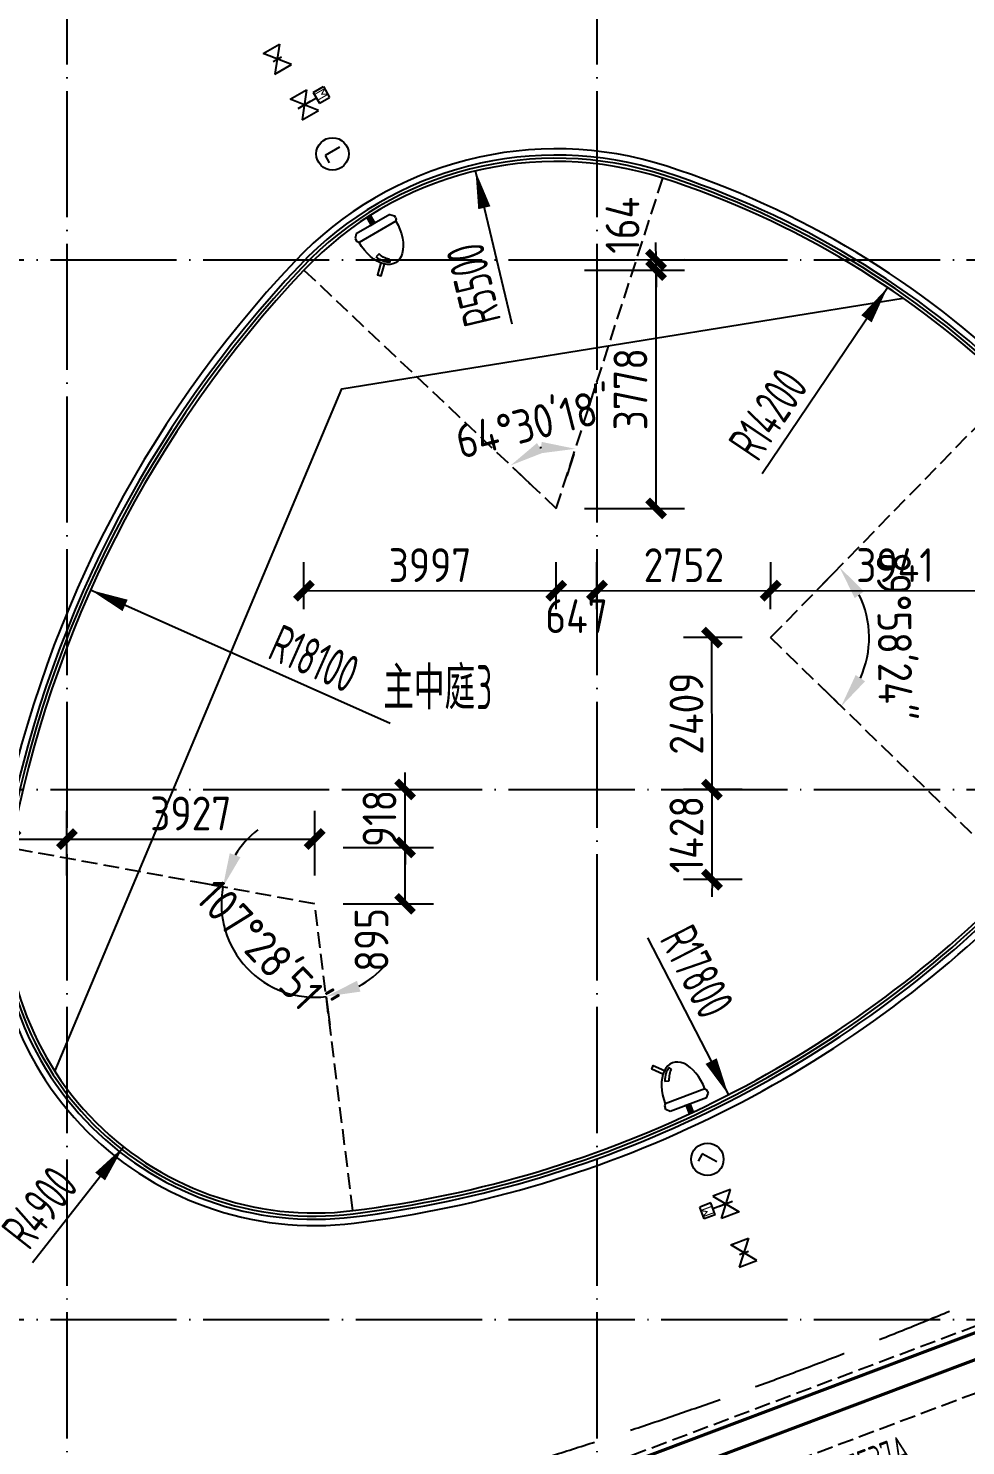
# Model space of a CAD drawing. Header units: inches. Extents: x 0 to 1813292486, y 0 to 3473589894.
# Drawn here: x 600590075 to 600604929, y 3473233817 to 3473256286 of the extents above; entities that cross this region are included whole.
import ezdxf

# ---------------------------------------------------------------- set-up
doc = ezdxf.new("R2010")
doc.units = ezdxf.units.IN
doc.header["$LTSCALE"] = 1000
doc.header["$MEASUREMENT"] = 0
for name, pattern in [('AX-MALL-GIRD-200$0$DOTE', [2.42, 2, -0.2, 0.02, -0.2]), ('AX-MALL-WALL-P02-QT$0$$0$DASH', [0.35, 0.25, -0.1]), ('AX-MALL-WALL-P02-QT$0$Ax-Dxs-Wall-P01-150$0$DASH', [0.35, 0.25, -0.1]), ('AX-MALL-ZTKD-P02$0$DASH', [0.35, 0.25, -0.1])]:
    doc.linetypes.add(name, pattern=pattern)
for name, color, linetype in [('A-Anno-Note', 241, 'Continuous'), ('AX-MALL-DIM-P02$0$A-Detl-Thin', 131, 'Continuous'), ('AX-MALL-GIRD-200$0$A-Grid', 222, 'AX-MALL-GIRD-200$0$DOTE'), ('AX-MALL-P02-200$0$A-Anno-Note', 241, 'Continuous'), ('AX-MALL-WALL-P02$0$A-Anno-Note', 241, 'Continuous'), ('AX-MALL-WALL-P02-QT$0$$0$A-Detl-Thin', 131, 'Continuous'), ('AX-MALL-WALL-P02-QT$0$A-Detl-Fine', 152, 'Continuous'), ('AX-MALL-WALL-P02-QT$0$A-Detl-Thin', 131, 'Continuous'), ('AX-MALL-WALL-P02-QT$0$A-Hdrl', 31, 'Continuous'), ('AX-MALL-WALL-P02-QT$0$A-Wind', 4, 'Continuous'), ('AX-MALL-WORD-P02$0$A-Anno-Note', 241, 'Continuous'), ('AX-MALL-WORD-P02$0$A-Wind-Iden', 11, 'Continuous'), ('AX-MALL-ZTKD-P02$0$A-Anno-Dims', 3, 'Continuous'), ('AX-MALL-ZTKD-P02$0$A-Anno-Note', 241, 'Continuous'), ('AX-MALL-ZTKD-P02$0$A-Detl-Patt', 8, 'Continuous'), ('AX-MALL-ZTKD-P02$0$A-Detl-Thin', 131, 'Continuous'), ('PX-MALL-P02-LG$0$P-Dims', 2, 'Continuous'), ('PX-MALL-P02-LG$0$P-Sprl-Anno', 150, 'Continuous'), ('PX-MALL-P02-LG$0$P-WatS', 3, 'Continuous'), ('PX-MALL-P02-LG$0$PX-42#-XHS-P02$0$AUDIT_I_211020105937-10', 61, 'Continuous'), ('PX-MALL-P02-LG$0$PX-42#-XHS-P02$0$AUDIT_I_211020105937-8', 51, 'Continuous'), ('PX-MALL-P02-LG$0$PX-42#-XHS-P02$0$AUDIT_I_211020105937-9', 61, 'Continuous')]:
    doc.layers.add(name, color=color, linetype=linetype)
doc.styles.add('AX-MALL-WORD-P02$0$_TCH_WINDOW', font='gbenor.shx', dxfattribs={"bigfont": 'gbcbig.shx'})
doc.styles.add('AX-MALL-WORD-P02$0$STANDARD', font='gbenor.shx', dxfattribs={"bigfont": 'gbcbig.shx'})
doc.styles.add('AX-MALL-ZTKD-P02$0$_TCH_DIM', font='gbenor.shx')
doc.styles.add('AX-MALL-ZTKD-P02$0$_TCH_DIM_T3', font='gbenor.shx')
doc.styles.add('PX-MALL-P02-LG$0$PX-42#-XHS-P02$0$STANDARD', font='gbenor.shx', dxfattribs={"bigfont": 'gbcbig.shx'})
doc.dimstyles.new('AX-MALL-ZTKD-P02$0$_TCH_ARCH&&180', dxfattribs={"dimtxt": 535.5, "dimasz": 270, "dimexe": 450, "dimexo": 450, "dimgap": 137.25, "dimtad": 1, "dimdec": 0, "dimzin": 0, "dimdsep": 46, "dimtxsty": 'AX-MALL-ZTKD-P02$0$_TCH_DIM_T3', "dimblk": 'AX-MALL-ZTKD-P02$0$_ArchTick', "dimcen": 0.09, "dimclrt": 7, "dimazin": 2, "dimtfac": 1, "dimtdec": 0, "dimtix": 1, "dimtmove": 2, "dimatfit": 3, "dimfxl": 500, "dimtolj": 1, "dimtzin": 0, "dimarcsym": 0})
doc.dimstyles.new('AX-MALL-ZTKD-P02$0$_TCH_ARROW&&180', dxfattribs={"dimtxt": 535.5, "dimasz": 540, "dimexe": 450, "dimexo": 450, "dimgap": 137.25, "dimtad": 1, "dimdec": 0, "dimzin": 0, "dimdsep": 46, "dimtxsty": 'AX-MALL-ZTKD-P02$0$_TCH_DIM_T3', "dimcen": 0.09, "dimclrt": 7, "dimaunit": 1, "dimadec": 3, "dimazin": 2, "dimtfac": 1, "dimtdec": 0, "dimtix": 1, "dimtmove": 2, "dimatfit": 3, "dimfxl": 500, "dimtolj": 1, "dimtzin": 0, "dimarcsym": 0})

# ---------------------------------------------------------------- blocks, each defined once
blk = doc.blocks.new('AX-MALL-WORD-P02')
at = {"layer": 'AX-MALL-WORD-P02$0$A-Anno-Note', "style": 'AX-MALL-WORD-P02$0$STANDARD'}
blk.add_text('主中庭', height=675.2, rotation=339.5682, dxfattribs=at).set_placement((600409625, 3473097680))
at = {"layer": 'AX-MALL-WORD-P02$0$A-Anno-Note', "style": 'AX-MALL-WORD-P02$0$STANDARD', "width": 0.6}
blk.add_text('3', height=700, rotation=339.5682, dxfattribs=at).set_placement((600411007, 3473097165))
at = {"layer": 'AX-MALL-WORD-P02$0$A-Wind-Iden', "style": 'AX-MALL-WORD-P02$0$_TCH_WINDOW', "width": 0.7}
blk.add_text('FHJM7537A', height=446.2, rotation=0.2076, dxfattribs=at).set_placement((600411493, 3473083580))
blk = doc.blocks.new('AX-MALL-GIRD-200')
at = {"layer": 'AX-MALL-GIRD-200$0$A-Grid'}
for p, q in [((600232554.6, 3473171250), (600590450.6, 3473037923.3)), ((600229622.2, 3473163378.5), (600587518.2, 3473030051.7)), ((600226689.8, 3473155507), (600584585.8, 3473022180.2)), ((600425246.2, 3473153968.8), (600386516.6, 3473050005.1)), ((600433117.7, 3473151036.4), (600394388.2, 3473047072.7))]:
    blk.add_line(p, q, dxfattribs=at)
blk = doc.blocks.new('*U83')
at = {"layer": 'AX-MALL-WALL-P02-QT$0$A-Detl-Fine', "color": 152, "linetype": 'AX-MALL-WALL-P02-QT$0$Ax-Dxs-Wall-P01-150$0$DASH'}
blk.add_lwpolyline([(-1000, 16767), (-1000, 9184), (0, 9184), (0, 16767)], close=True, dxfattribs=at)
at = {"layer": 'AX-MALL-WALL-P02-QT$0$A-Detl-Thin', "linetype": 'AX-MALL-WALL-P02-QT$0$Ax-Dxs-Wall-P01-150$0$DASH', "const_width": 50}
for points in [[(-900, 9184), (-900, 16767)], [(-500, 9184), (-500, 16767)]]:
    blk.add_lwpolyline(points, dxfattribs=at)
blk = doc.blocks.new('AX-MALL-WALL-P02-QT')
at = {"layer": 'AX-MALL-WALL-P02-QT$0$$0$A-Detl-Thin', "linetype": 'AX-MALL-WALL-P02-QT$0$$0$DASH', "ltscale": 6}
blk.add_lwpolyline([(600450668.3, 3473076977.2), (600437296.9, 3473081958.5, 0.0985716), (600414706.7, 3473085606.2, -0.081285), (600390703.1, 3473088629.5, -0.081285)], format="xyb", dxfattribs=at)
at = {"layer": 'AX-MALL-WALL-P02-QT$0$A-Detl-Thin'}
for points in [[(600406352.9, 3473090205.9, 0.1704632), (600418214.7, 3473091449.2, 0.4140767), (600420929.1, 3473099037.5, 0.1155645), (600416840.9, 3473104179.1, 0.2891318), (600410791.4, 3473104822.9, 0.1448905), (600403153.1, 3473097782.7, 0.506676)], [(600406399.2, 3473090400.5, 0.1704632), (600418129.2, 3473091630, 0.4140767), (600420748.3, 3473098952, 0.1155645), (600416716.9, 3473104022.2, 0.2891318), (600410879.7, 3473104643.4, 0.1448905), (600403324.8, 3473097680.1, 0.506676)]]:
    blk.add_lwpolyline(points, format="xyb", close=True, dxfattribs=at)
at = {"layer": 'AX-MALL-WALL-P02-QT$0$A-Hdrl', "ltscale": 10}
for points in [[(600406376, 3473090303.2, 0.1704632), (600418171.9, 3473091539.6, 0.4140767), (600420838.7, 3473098994.8, 0.1155645), (600416778.9, 3473104100.6, 0.2891318), (600410835.6, 3473104733.1, 0.1448905), (600403239, 3473097731.4, 0.506676)], [(600406387.6, 3473090351.9, 0.1704632), (600418150.6, 3473091584.8, 0.4140767), (600420793.5, 3473098973.4, 0.1155645), (600416747.9, 3473104061.4, 0.2891318), (600410857.6, 3473104688.3, 0.1448905), (600403281.9, 3473097705.8, 0.506676)]]:
    blk.add_lwpolyline(points, format="xyb", close=True, dxfattribs=at)
at = {"layer": 'AX-MALL-WALL-P02-QT$0$A-Detl-Thin', "color": 5, "xscale": -1, "rotation": 90.20761737718537}
blk.add_blockref('*U83', (600425596.6, 3473084281.9), dxfattribs=at)
at = {"layer": 'AX-MALL-WALL-P02-QT$0$A-Wind'}
blk.add_blockref('AX-MALL-GIRD-200', (0, 0), dxfattribs=at)
blk = doc.blocks.new('AX-MALL-WALL-P02')
at = {"layer": 'AX-MALL-WALL-P02$0$A-Anno-Note'}
blk.add_blockref('AX-MALL-WORD-P02', (0, 0), dxfattribs=at)
blk.add_blockref('AX-MALL-WALL-P02-QT', (0, 0), dxfattribs=at)
blk = doc.blocks.new('PX-MALL-P02-LG$0$gb-slzsq')
at = {"linetype": 'Continuous'}
for p, q in [((-26, 103), (-26, -80)), ((-26, -80), (68, -80))]:
    blk.add_line(p, q, dxfattribs=at)
blk.add_circle((0, 0), 180, dxfattribs=at)
blk = doc.blocks.new('PX-MALL-P02-LG$0$PX-42#-XHS-P02$0$2016_0325_094608', base_point=(139683, 19233))
for p, q in [((139529, 19163), (139503, 19135)), ((139503, 19135), (139503, 19120)), ((139503, 19106), (139503, 19120)), ((139515, 19093), (139503, 19106)), ((139837, 19163), (139529, 19163)), ((139711, 19163), (139655, 19163)), ((139837, 19163), (139863, 19135)), ((139851, 19093), (139863, 19106)), ((139863, 19120), (139863, 19135)), ((139863, 19120), (139863, 19106)), ((139851, 19093), (139515, 19093)), ((139606, 18934), (139574, 18925)), ((139658, 18854), (139647, 18833))]:
    blk.add_line(p, q)
at = {"const_width": 50}
blk.add_lwpolyline([(139683, 19233), (139683, 19163)], dxfattribs=at)
blk.add_lwpolyline([(139581, 18866), (139512, 18797), (139533, 18775), (139602, 18844)])
at = {"extrusion": (0, 0, -1)}
for centre, major_axis, ratio, start_param, end_param in [((139683, 19093), (0, -285), 0.590773, 4.712389, 7.853982), ((139683, 19043), (0, 218), 0.592916, 3.422062, 4.144078), ((139688, 19044), (0, 199), 0.493091, 3.448336, 4.129971)]:
    blk.add_ellipse(centre, major_axis=major_axis, ratio=ratio, start_param=start_param, end_param=end_param, dxfattribs=at)
blk = doc.blocks.new('PX-MALL-P02-LG$0$PX-42#-XHS-P02$0$A$C06D953D7')
at = {"layer": 'PX-MALL-P02-LG$0$PX-42#-XHS-P02$0$AUDIT_I_211020105937-10', "ltscale": 0.7}
for p, q in [((80, 326), (-80, 326)), ((-80, 177), (-80, 326)), ((80, 177), (80, 326)), ((-152, -120), (-152, 120)), ((152, 120), (-152, -120)), ((-152, 120), (152, -120)), ((80, 177), (-80, 177)), ((0, 0), (0, 177)), ((0, -90), (0, 90)), ((152, -120), (152, 120))]:
    blk.add_line(p, q, dxfattribs=at)
at = {"layer": 'PX-MALL-P02-LG$0$PX-42#-XHS-P02$0$AUDIT_I_211020105937-10', "ltscale": 0.7, "style": 'PX-MALL-P02-LG$0$PX-42#-XHS-P02$0$STANDARD'}
blk.add_text('M', height=150, dxfattribs=at).set_placement((-55, 190))
blk = doc.blocks.new('PX-MALL-P02-LG$0$gb-zf')
at = {"layer": 'PX-MALL-P02-LG$0$P-Dims', "color": 2, "linetype": 'Continuous'}
for p, q in [((125, 100), (-125, -100)), ((-125, 100), (125, -100)), ((-125, -100), (-125, 100)), ((0, -50), (0, 50)), ((125, -100), (125, 100))]:
    blk.add_line(p, q, dxfattribs=at)
blk = doc.blocks.new('PX-MALL-P02-LG')
at = {"layer": 'PX-MALL-P02-LG$0$P-Sprl-Anno', "ltscale": 0.7, "xscale": 1.428428819062105, "yscale": 1.428428819062105, "zscale": 1.428428819062105}
for p, rotation in [((600411946, 3473106211), 279.5948159027341), ((600411950, 3473089201), 220.2111663057838)]:
    blk.add_blockref('PX-MALL-P02-LG$0$gb-slzsq', p, dxfattribs=dict(at, rotation=rotation))
at = {"layer": 'PX-MALL-P02-LG$0$P-WatS', "yscale": 1.5}
for p, xscale, zscale, rotation in [((600411650, 3473107924), -1.5, 1.499999999999999, 279.6047356666922), ((600411975, 3473087611), 1.5, 1.5, 270.2076173732954)]:
    blk.add_blockref('PX-MALL-P02-LG$0$gb-zf', p, dxfattribs=dict(at, xscale=xscale, zscale=zscale, rotation=rotation))
at = {"layer": 'PX-MALL-P02-LG$0$PX-42#-XHS-P02$0$AUDIT_I_211020105937-8', "color": 3}
for p, xscale, yscale, zscale, rotation in [((600412137, 3473105082), 1.999999999999999, 1.999999999999999, 1.999999999999999, 9.610446082663147), ((600411967, 3473089978), -1.999999999999986, 1.999999999999986, 1.999999999999997, 180.2019069573246)]:
    blk.add_blockref('PX-MALL-P02-LG$0$PX-42#-XHS-P02$0$2016_0325_094608', p, dxfattribs=dict(at, xscale=xscale, yscale=yscale, zscale=zscale, rotation=rotation))
at = {"layer": 'PX-MALL-P02-LG$0$PX-42#-XHS-P02$0$AUDIT_I_211020105937-9', "zscale": 1.24642601496058}
for p, xscale, yscale, rotation in [((600411799, 3473107096), -1.246426014960578, 1.246426014960578, 279.6104460463365), ((600411979, 3473088435), -1.246426014960579, 1.24642601496058, 90.20190698147887)]:
    blk.add_blockref('PX-MALL-P02-LG$0$PX-42#-XHS-P02$0$A$C06D953D7', p, dxfattribs=dict(at, xscale=xscale, yscale=yscale, rotation=rotation))
blk = doc.blocks.new('*D1801')
at = {"layer": 'AX-MALL-ZTKD-P02$0$A-Anno-Dims', "color": 0, "lineweight": -2, "transparency": 16777216}
for p, q in [((600406257, 3473095929), (600405875, 3473096157)), ((600407189, 3473093723), (600407086, 3473093290))]:
    blk.add_line(p, q, dxfattribs=at)
for start, end in [(107.1051, 128.13), (149.1549, 256.6359), (277.6608, 298.6857)]:
    blk.add_arc((600407532, 3473095168), 1480, start, end, dxfattribs=at)
at = {"layer": 'AX-MALL-ZTKD-P02$0$A-Anno-Dims', "color": 0, "transparency": 16777216}
for points in [[(600406686, 3473096272), (600406550, 3473096391), (600406261, 3473095927)], [(600407725, 3473093611), (600407733, 3473093791), (600407190, 3473093728)]]:
    blk.add_solid(points, dxfattribs=at)
at = {"layer": 'AX-MALL-ZTKD-P02$0$A-Anno-Dims', "color": 7, "transparency": 16777216, "insert": (600406542, 3473094750), "char_height": 535.5, "attachment_point": 5, "rotation": 292.8954, "style": 'AX-MALL-ZTKD-P02$0$_TCH_DIM_T3'}
blk.add_mtext('\\A1;107°28\'51"', dxfattribs=at)
blk = doc.blocks.new('AX-MALL-ZTKD-P02$0$_ArchTick')
at = {"color": 0, "linetype": 'ByBlock', "const_width": 0.4}
blk.add_lwpolyline([(-0.5, -0.5), (0.5, 0.5)], dxfattribs=at)
blk = doc.blocks.new('*D1802')
at = {"layer": 'AX-MALL-ZTKD-P02$0$A-Anno-Dims', "color": 0, "lineweight": -2, "transparency": 16777216}
for p, q in [((600408266, 3473095849), (600409607, 3473095349)), ((600408873, 3473094668), (600409185, 3473095507)), ((600407953, 3473095011), (600409295, 3473094511))]:
    blk.add_line(p, q, dxfattribs=at)
at = {"layer": 'AX-MALL-ZTKD-P02$0$A-Anno-Dims', "color": 0, "lineweight": -2, "transparency": 16777216, "xscale": 270, "yscale": 270, "zscale": 270}
for p, rotation in [((600409185, 3473095507), 69.56816131294755), ((600408873, 3473094668), 249.5681613129476)]:
    blk.add_blockref('AX-MALL-ZTKD-P02$0$_ArchTick', p, dxfattribs=dict(at, rotation=rotation))
at = {"layer": 'AX-MALL-ZTKD-P02$0$A-Anno-Dims', "color": 7, "transparency": 16777216, "insert": (600408176, 3473094318), "char_height": 535.5, "attachment_point": 5, "rotation": 69.5682, "style": 'AX-MALL-ZTKD-P02$0$_TCH_DIM_T3'}
blk.add_mtext('\\A1;895', dxfattribs=at)
blk = doc.blocks.new('*D1803')
at = {"layer": 'AX-MALL-ZTKD-P02$0$A-Anno-Dims', "color": 0, "lineweight": -2, "transparency": 16777216}
for p, q in [((600408586, 3473096709), (600409927, 3473096210)), ((600409506, 3473096367), (600409600, 3473096620)), ((600409185, 3473095507), (600409506, 3473096367)), ((600408266, 3473095849), (600409607, 3473095349)), ((600409185, 3473095507), (600409091, 3473095254))]:
    blk.add_line(p, q, dxfattribs=at)
at = {"layer": 'AX-MALL-ZTKD-P02$0$A-Anno-Dims', "color": 0, "lineweight": -2, "transparency": 16777216, "xscale": 270, "yscale": 270, "zscale": 270}
for p, rotation in [((600409506, 3473096367), 249.5681613139472), ((600409185, 3473095507), 69.5681613139472)]:
    blk.add_blockref('AX-MALL-ZTKD-P02$0$_ArchTick', p, dxfattribs=dict(at, rotation=rotation))
at = {"layer": 'AX-MALL-ZTKD-P02$0$A-Anno-Dims', "color": 7, "transparency": 16777216, "insert": (600408966, 3473096078), "char_height": 535.5, "attachment_point": 5, "rotation": 69.5682, "style": 'AX-MALL-ZTKD-P02$0$_TCH_DIM_T3'}
blk.add_mtext('\\A1;918', dxfattribs=at)
blk = doc.blocks.new('*D1804')
at = {"layer": 'AX-MALL-ZTKD-P02$0$A-Anno-Dims', "color": 0, "lineweight": -2, "transparency": 16777216}
for p, q in [((600404009, 3473096960), (600404368, 3473097923)), ((600404211, 3473097502), (600407890, 3473096131)), ((600407689, 3473095590), (600408048, 3473096552))]:
    blk.add_line(p, q, dxfattribs=at)
at = {"layer": 'AX-MALL-ZTKD-P02$0$A-Anno-Dims', "color": 0, "lineweight": -2, "transparency": 16777216, "xscale": 270, "yscale": 270, "zscale": 270}
for p, rotation in [((600404211, 3473097502), 159.5681613157467), ((600407890, 3473096131), 339.5681613157467)]:
    blk.add_blockref('AX-MALL-ZTKD-P02$0$_ArchTick', p, dxfattribs=dict(at, rotation=rotation))
at = {"layer": 'AX-MALL-ZTKD-P02$0$A-Anno-Dims', "color": 7, "transparency": 16777216, "insert": (600406192, 3473097196), "char_height": 535.5, "attachment_point": 5, "rotation": 339.5682, "style": 'AX-MALL-ZTKD-P02$0$_TCH_DIM_T3'}
blk.add_mtext('\\A1;3927', dxfattribs=at)
blk = doc.blocks.new('*D1805')
at = {"layer": 'AX-MALL-ZTKD-P02$0$A-Anno-Dims', "color": 0, "lineweight": -2, "transparency": 16777216}
for p, q in [((600403173, 3473097272), (600403531, 3473098235)), ((600403374, 3473097813), (600404211, 3473097502)), ((600404009, 3473096960), (600404368, 3473097923))]:
    blk.add_line(p, q, dxfattribs=at)
at = {"layer": 'AX-MALL-ZTKD-P02$0$A-Anno-Dims', "color": 0, "lineweight": -2, "transparency": 16777216, "xscale": 270, "yscale": 270, "zscale": 270}
for p, rotation in [((600403374, 3473097813), 159.568161323397), ((600404211, 3473097502), 339.568161323397)]:
    blk.add_blockref('AX-MALL-ZTKD-P02$0$_ArchTick', p, dxfattribs=dict(at, rotation=rotation))
at = {"layer": 'AX-MALL-ZTKD-P02$0$A-Anno-Dims', "color": 7, "transparency": 16777216, "insert": (600403024, 3473098510), "char_height": 535.5, "attachment_point": 5, "rotation": 339.5682, "style": 'AX-MALL-ZTKD-P02$0$_TCH_DIM_T3'}
blk.add_mtext('\\A1;892', dxfattribs=at)
blk = doc.blocks.new('*D1806')
at = {"layer": 'AX-MALL-ZTKD-P02$0$A-Anno-Dims', "color": 0, "lineweight": -2, "transparency": 16777216}
for p, q in [((600414064, 3473094668), (600414905, 3473096926)), ((600415354, 3473096758), (600414483, 3473097083)), ((600414513, 3473094501), (600413643, 3473094825))]:
    blk.add_line(p, q, dxfattribs=at)
at = {"layer": 'AX-MALL-ZTKD-P02$0$A-Anno-Dims', "color": 0, "lineweight": -2, "transparency": 16777216, "xscale": 270, "yscale": 270, "zscale": 270}
for p, rotation in [((600414905, 3473096926), 69.56816130470449), ((600414064, 3473094668), 249.5681613047045)]:
    blk.add_blockref('AX-MALL-ZTKD-P02$0$_ArchTick', p, dxfattribs=dict(at, rotation=rotation))
at = {"layer": 'AX-MALL-ZTKD-P02$0$A-Anno-Dims', "color": 7, "transparency": 16777216, "insert": (600414105, 3473095938), "char_height": 535.5, "attachment_point": 5, "rotation": 69.5682, "style": 'AX-MALL-ZTKD-P02$0$_TCH_DIM_T3'}
blk.add_mtext('\\A1;2409', dxfattribs=at)
blk = doc.blocks.new('*D1807')
at = {"layer": 'AX-MALL-ZTKD-P02$0$A-Anno-Dims', "color": 0, "lineweight": -2, "transparency": 16777216}
for p, q in [((600414064, 3473094668), (600414159, 3473094921)), ((600413566, 3473093330), (600414064, 3473094668)), ((600414513, 3473094501), (600413643, 3473094825)), ((600414015, 3473093163), (600413144, 3473093487)), ((600413566, 3473093330), (600413471, 3473093077))]:
    blk.add_line(p, q, dxfattribs=at)
at = {"layer": 'AX-MALL-ZTKD-P02$0$A-Anno-Dims', "color": 0, "lineweight": -2, "transparency": 16777216, "xscale": 270, "yscale": 270, "zscale": 270}
for p, rotation in [((600414064, 3473094668), 249.5681613032269), ((600413566, 3473093330), 69.56816130322697)]:
    blk.add_blockref('AX-MALL-ZTKD-P02$0$_ArchTick', p, dxfattribs=dict(at, rotation=rotation))
at = {"layer": 'AX-MALL-ZTKD-P02$0$A-Anno-Dims', "color": 7, "transparency": 16777216, "insert": (600413435, 3473094141), "char_height": 535.5, "attachment_point": 5, "rotation": 69.5682, "style": 'AX-MALL-ZTKD-P02$0$_TCH_DIM_T3'}
blk.add_mtext('\\A1;1428', dxfattribs=at)
blk = doc.blocks.new('*D1808')
at = {"layer": 'AX-MALL-ZTKD-P02$0$A-Anno-Dims', "color": 0, "lineweight": -2, "transparency": 16777216}
for p, q in [((600417105, 3473097230), (600416780, 3473097076)), ((600416405, 3473095272), (600416251, 3473095598))]:
    blk.add_line(p, q, dxfattribs=at)
blk.add_arc((600415776, 3473096601), 1560, 315.2617, 5.374, dxfattribs=at)
at = {"layer": 'AX-MALL-ZTKD-P02$0$A-Anno-Dims', "color": 0, "transparency": 16777216}
for points in [[(600417243, 3473096723), (600417416, 3473096771), (600417187, 3473097268)], [(600416936, 3473095429), (600416832, 3473095576), (600416444, 3473095191)]]:
    blk.add_solid(points, dxfattribs=at)
at = {"layer": 'AX-MALL-ZTKD-P02$0$A-Anno-Dims', "color": 7, "transparency": 16777216, "insert": (600417626, 3473095939), "char_height": 535.5, "attachment_point": 5, "rotation": 250.3178, "style": 'AX-MALL-ZTKD-P02$0$_TCH_DIM_T3'}
blk.add_mtext('\\A1;89°58\'24"', dxfattribs=at)
blk = doc.blocks.new('*D1809')
at = {"layer": 'AX-MALL-ZTKD-P02$0$A-Anno-Dims', "color": 0, "lineweight": -2, "transparency": 16777216}
for p, q in [((600415933, 3473097023), (600416193, 3473097720)), ((600416036, 3473097299), (600419728, 3473095923)), ((600419626, 3473095647), (600419885, 3473096345))]:
    blk.add_line(p, q, dxfattribs=at)
at = {"layer": 'AX-MALL-ZTKD-P02$0$A-Anno-Dims', "color": 0, "lineweight": -2, "transparency": 16777216, "xscale": 270, "yscale": 270, "zscale": 270}
for p, rotation in [((600416036, 3473097299), 159.5681612987171), ((600419728, 3473095923), 339.568161298717)]:
    blk.add_blockref('AX-MALL-ZTKD-P02$0$_ArchTick', p, dxfattribs=dict(at, rotation=rotation))
at = {"layer": 'AX-MALL-ZTKD-P02$0$A-Anno-Dims', "color": 7, "transparency": 16777216, "insert": (600418023, 3473096990), "char_height": 535.5, "attachment_point": 5, "rotation": 339.5682, "style": 'AX-MALL-ZTKD-P02$0$_TCH_DIM_T3'}
blk.add_mtext('\\A1;3941', dxfattribs=at)
blk = doc.blocks.new('*D1810')
at = {"layer": 'AX-MALL-ZTKD-P02$0$A-Anno-Dims', "color": 0, "lineweight": -2, "transparency": 16777216}
for p, q in [((600413354, 3473097984), (600413614, 3473098681)), ((600413457, 3473098259), (600416036, 3473097299)), ((600415933, 3473097023), (600416193, 3473097720))]:
    blk.add_line(p, q, dxfattribs=at)
at = {"layer": 'AX-MALL-ZTKD-P02$0$A-Anno-Dims', "color": 0, "lineweight": -2, "transparency": 16777216, "xscale": 270, "yscale": 270, "zscale": 270}
for p, rotation in [((600413457, 3473098259), 159.5681612979084), ((600416036, 3473097299), 339.5681612979084)]:
    blk.add_blockref('AX-MALL-ZTKD-P02$0$_ArchTick', p, dxfattribs=dict(at, rotation=rotation))
at = {"layer": 'AX-MALL-ZTKD-P02$0$A-Anno-Dims', "color": 7, "transparency": 16777216, "insert": (600414888, 3473098158), "char_height": 535.5, "attachment_point": 5, "rotation": 339.5682, "style": 'AX-MALL-ZTKD-P02$0$_TCH_DIM_T3'}
blk.add_mtext('\\A1;2752', dxfattribs=at)
blk = doc.blocks.new('*D1811')
at = {"layer": 'AX-MALL-ZTKD-P02$0$A-Anno-Dims', "color": 0, "lineweight": -2, "transparency": 16777216}
for p, q in [((600412748, 3473098209), (600413008, 3473098907)), ((600412851, 3473098485), (600413457, 3473098259)), ((600413354, 3473097984), (600413614, 3473098681))]:
    blk.add_line(p, q, dxfattribs=at)
at = {"layer": 'AX-MALL-ZTKD-P02$0$A-Anno-Dims', "color": 0, "lineweight": -2, "transparency": 16777216, "xscale": 270, "yscale": 270, "zscale": 270}
for p, rotation in [((600412851, 3473098485), 159.5681612914887), ((600413457, 3473098259), 339.5681612914887)]:
    blk.add_blockref('AX-MALL-ZTKD-P02$0$_ArchTick', p, dxfattribs=dict(at, rotation=rotation))
at = {"layer": 'AX-MALL-ZTKD-P02$0$A-Anno-Dims', "color": 7, "transparency": 16777216, "insert": (600413012, 3473097993), "char_height": 535.5, "attachment_point": 5, "rotation": 339.5682, "style": 'AX-MALL-ZTKD-P02$0$_TCH_DIM_T3'}
blk.add_mtext('\\A1;647', dxfattribs=at)
blk = doc.blocks.new('*D1812')
at = {"layer": 'AX-MALL-ZTKD-P02$0$A-Anno-Dims', "color": 0, "lineweight": -2, "transparency": 16777216}
for p, q in [((600409003, 3473099605), (600409262, 3473100302)), ((600409105, 3473099880), (600412851, 3473098485)), ((600412748, 3473098209), (600413008, 3473098907))]:
    blk.add_line(p, q, dxfattribs=at)
at = {"layer": 'AX-MALL-ZTKD-P02$0$A-Anno-Dims', "color": 0, "lineweight": -2, "transparency": 16777216, "xscale": 270, "yscale": 270, "zscale": 270}
for p, rotation in [((600409105, 3473099880), 159.5681613007627), ((600412851, 3473098485), 339.5681613007627)]:
    blk.add_blockref('AX-MALL-ZTKD-P02$0$_ArchTick', p, dxfattribs=dict(at, rotation=rotation))
at = {"layer": 'AX-MALL-ZTKD-P02$0$A-Anno-Dims', "color": 7, "transparency": 16777216, "insert": (600411119, 3473099562), "char_height": 535.5, "attachment_point": 5, "rotation": 339.5682, "style": 'AX-MALL-ZTKD-P02$0$_TCH_DIM_T3'}
blk.add_mtext('\\A1;3997', dxfattribs=at)
blk = doc.blocks.new('*D1813')
at = {"layer": 'AX-MALL-ZTKD-P02$0$A-Anno-Dims', "color": 0, "lineweight": -2, "transparency": 16777216}
for p, q in [((600415047, 3473103091), (600416530, 3473102539)), ((600414789, 3473099155), (600416108, 3473102696)), ((600413728, 3473099550), (600415211, 3473098998))]:
    blk.add_line(p, q, dxfattribs=at)
at = {"layer": 'AX-MALL-ZTKD-P02$0$A-Anno-Dims', "color": 0, "lineweight": -2, "transparency": 16777216, "xscale": 270, "yscale": 270, "zscale": 270}
for p, rotation in [((600416108, 3473102696), 69.56816130970569), ((600414789, 3473099155), 249.5681613097057)]:
    blk.add_blockref('AX-MALL-ZTKD-P02$0$_ArchTick', p, dxfattribs=dict(at, rotation=rotation))
at = {"layer": 'AX-MALL-ZTKD-P02$0$A-Anno-Dims', "color": 7, "transparency": 16777216, "insert": (600415069, 3473101067), "char_height": 535.5, "attachment_point": 5, "rotation": 69.5682, "style": 'AX-MALL-ZTKD-P02$0$_TCH_DIM_T3'}
blk.add_mtext('\\A1;3778', dxfattribs=at)
blk = doc.blocks.new('*D1814')
at = {"layer": 'AX-MALL-ZTKD-P02$0$A-Anno-Dims', "color": 0, "lineweight": -2, "transparency": 16777216}
for p, q in [((600415104, 3473103245), (600416587, 3473102693)), ((600415047, 3473103091), (600416530, 3473102539)), ((600416165, 3473102850), (600416259, 3473103103)), ((600416108, 3473102696), (600416165, 3473102850)), ((600416108, 3473102696), (600416014, 3473102443))]:
    blk.add_line(p, q, dxfattribs=at)
at = {"layer": 'AX-MALL-ZTKD-P02$0$A-Anno-Dims', "color": 0, "lineweight": -2, "transparency": 16777216, "xscale": 270, "yscale": 270, "zscale": 270}
for p, rotation in [((600416165, 3473102850), 249.5681613298609), ((600416108, 3473102696), 69.56816132986086)]:
    blk.add_blockref('AX-MALL-ZTKD-P02$0$_ArchTick', p, dxfattribs=dict(at, rotation=rotation))
at = {"layer": 'AX-MALL-ZTKD-P02$0$A-Anno-Dims', "color": 7, "transparency": 16777216, "insert": (600415858, 3473103546), "char_height": 535.5, "attachment_point": 5, "rotation": 69.5682, "style": 'AX-MALL-ZTKD-P02$0$_TCH_DIM_T3'}
blk.add_mtext('\\A1;164', dxfattribs=at)
blk = doc.blocks.new('*D1815')
at = {"layer": 'AX-MALL-ZTKD-P02$0$A-Anno-Dims', "color": 0, "lineweight": -2, "transparency": 16777216}
for p, q in [((600412908, 3473100517), (600413067, 3473100194)), ((600413866, 3473100415), (600413642, 3473100133))]:
    blk.add_line(p, q, dxfattribs=at)
blk.add_arc((600413306, 3473099708), 992, 83.2491, 84.6018, dxfattribs=at)
at = {"layer": 'AX-MALL-ZTKD-P02$0$A-Anno-Dims', "color": 0, "transparency": 16777216}
for points in [[(600413416, 3473100607), (600413383, 3473100784), (600412868, 3473100598)], [(600413457, 3473100776), (600413388, 3473100610), (600413921, 3473100486)]]:
    blk.add_solid(points, dxfattribs=at)
at = {"layer": 'AX-MALL-ZTKD-P02$0$A-Anno-Dims', "color": 7, "transparency": 16777216, "insert": (600413454, 3473101097), "char_height": 535.5, "attachment_point": 5, "rotation": 353.9254, "style": 'AX-MALL-ZTKD-P02$0$_TCH_DIM_T3'}
blk.add_mtext('\\A1;64°30\'18"', dxfattribs=at)
blk = doc.blocks.new('AX-MALL-ZTKD-P02')
at = {"layer": 'AX-MALL-ZTKD-P02$0$A-Anno-Dims'}
for points in [[(600413902.4, 3473104571.1, 198, 0, 0), (600413975.5, 3473105166.6, 0, 0, 0)], [(600418963.6, 3473100806.8, 198, 0, 0), (600419451.3, 3473101156.4, 0, 0, 0)], [(600406367.9, 3473100650.7, 198, 0, 0), (600405939.5, 3473101070.7, 0, 0, 0)], [(600402835.8, 3473092304.6, 198, 0, 0), (600403348, 3473092617, 0, 0, 0)], [(600412548.5, 3473090639.3, 198, 0, 0), (600412619.5, 3473090043.5, 0, 0, 0)]]:
    blk.add_lwpolyline(points, format="xyseb", dxfattribs=at)
for points in [[(600413671.6, 3473102688.9), (600413926.8, 3473104769.6), (600413975.5, 3473105166.6)], [(600409652.8, 3473097430.5), (600406225.1, 3473100790.7), (600405939.5, 3473101070.7)], [(600416559.9, 3473099083.4), (600419126.2, 3473100923.3), (600419451.3, 3473101156.4)], [(600412288.2, 3473092823.9), (600412572.1, 3473090440.7), (600412619.5, 3473090043.5)], [(600401357.9, 3473091403.6), (600403006.5, 3473092408.8), (600403348, 3473092617)]]:
    blk.add_lwpolyline(points, dxfattribs=at)
at = {"layer": 'AX-MALL-ZTKD-P02$0$A-Detl-Patt', "linetype": 'AX-MALL-ZTKD-P02$0$DASH'}
for p, q in [((600410879.7, 3473104643.4), (600413306.1, 3473099707.5)), ((600413306.1, 3473099707.5), (600416716.9, 3473104022.2)), ((600420748.3, 3473098952), (600415776, 3473096601.2)), ((600407531.7, 3473095167.8), (600403324.8, 3473097680.1)), ((600418129.2, 3473091630), (600415776, 3473096601.2)), ((600406399.2, 3473090400.5), (600407531.7, 3473095167.8))]:
    blk.add_line(p, q, dxfattribs=at)
at = {"layer": 'AX-MALL-ZTKD-P02$0$A-Detl-Patt'}
blk.add_lwpolyline([(600402745.7, 3473094117.3), (600410785.4, 3473102667.1), (600419624.4, 3473100909.4)], dxfattribs=at)
at = {"layer": 'AX-MALL-ZTKD-P02$0$A-Detl-Thin'}
blk.add_lwpolyline([(600406399.2, 3473090400.5, 0.1704632), (600418129.2, 3473091630, 0.4140767), (600420748.3, 3473098952, 0.1155645), (600416716.9, 3473104022.2, 0.2891318), (600410879.7, 3473104643.4, 0.1448905), (600403324.8, 3473097680.1, 0.506676)], format="xyb", close=True, dxfattribs=at)
at = {"layer": 'AX-MALL-ZTKD-P02$0$A-Anno-Note'}
blk.add_blockref('AX-MALL-GIRD-200', (0, 0), dxfattribs=at)
at = {"layer": 'AX-MALL-ZTKD-P02$0$A-Anno-Dims', "color": 7, "style": 'AX-MALL-ZTKD-P02$0$_TCH_DIM', "width": 0.7}
for s, rotation, p in [('R5500', 83.00923, (600413532.4, 3473102806.7)), ('R14200', 35.63837, (600416552.3, 3473099265.6)), ('R18100', 315.56944, (600408172.7, 3473099095)), ('R4900', 31.37107, (600401363.9, 3473091585.9)), ('R17800', 276.79499, (600412451.4, 3473092742.6))]:
    blk.add_text(s, height=595, rotation=rotation, dxfattribs=at).set_placement(p)
at = {"layer": 'AX-MALL-ZTKD-P02$0$A-Anno-Dims'}
for base, p1, p2, angle, picture, middle in [((600416165.2, 3473102849.7), (600414625, 3473103248.1), (600414682.4, 3473103402.1), 69.56816, '*D1814', (600415857.9, 3473103545.9)), ((600404210.5, 3473097501.6), (600403015.6, 3473096850.2), (600403851.8, 3473096538.7), 339.56816, '*D1805', (600403023.7, 3473098510.4)), ((600413456.7, 3473098259.3), (600412590.9, 3473097787.7), (600413196.9, 3473097561.9), 339.56816, '*D1811', (600413012.3, 3473097992.7)), ((600409185.3, 3473095506.6), (600407531.7, 3473095167.8), (600407844.1, 3473096006.2), 69.56816, '*D1802', (600408175.7, 3473094317.6))]:
    dim = blk.add_linear_dim(base=base, p1=p1, p2=p2, angle=angle, dimstyle='AX-MALL-ZTKD-P02$0$_TCH_ARCH&&180', dxfattribs=at)
    dim.commit()
    dim.dimension.update_dxf_attribs({"geometry": picture, "text_midpoint": middle, "dimtype": 129})
for p1, p2, distance, picture, middle in [((600413306.1, 3473099707.5), (600414625, 3473103248.1), -1582.3, '*D1813', (600415068.8, 3473101066.8)), ((600408845.5, 3473099183), (600412590.9, 3473097787.7), 744.2, '*D1812', (600411119.4, 3473099562.2)), ((600413196.9, 3473097561.9), (600415776, 3473096601.2), 744.2, '*D1810', (600414887.6, 3473098158.4)), ((600403851.8, 3473096538.7), (600407531.7, 3473095167.8), 1027.6, '*D1804', (600406191.9, 3473097195.7)), ((600415776, 3473096601.2), (600419468.6, 3473095225.5), 744.2, '*D1809', (600418023.5, 3473096990.2)), ((600414935.1, 3473094344), (600415776, 3473096601.2), 929.3, '*D1806', (600414105.2, 3473095938.4)), ((600407844.1, 3473096006.2), (600408164.5, 3473096866.3), -1431.3, '*D1803', (600408966, 3473096078)), ((600414436.5, 3473093005.6), (600414935.1, 3473094344), 929.3, '*D1807', (600413435.5, 3473094140.6))]:
    dim = blk.add_aligned_dim(p1=p1, p2=p2, distance=distance, dimstyle='AX-MALL-ZTKD-P02$0$_TCH_ARCH&&180', dxfattribs=at)
    dim.commit()
    dim.dimension.update_dxf_attribs({"geometry": picture, "text_midpoint": middle})
for base, center, p1, p2, picture, middle, turn in [((600413593.3049, 3473100657.4104), (600413306.062, 3473099707.5381), (600414144.7241, 3473100768.437), (600412709.4567, 3473100921.1784), '*D1815', (600413453.9336, 3473101097.0457), 353.92544), ((600417059.0743, 3473095713.4437), (600415775.9872, 3473096601.1569), (600416597.5625, 3473094865.5494), (600417511.9785, 3473097421.9209), '*D1808', (600417626.4083, 3473095939.2599), 250.31783), ((600406057.4653, 3473095039.3148), (600407531.7369, 3473095167.8277), (600406643.3869, 3473095698.3383), (600407292.5773, 3473094161.1451), '*D1801', (600406541.5559, 3473094749.6526), 292.8954)]:
    dim = blk.add_angular_dim_3p(base=base, center=center, p1=p1, p2=p2, dimstyle='AX-MALL-ZTKD-P02$0$_TCH_ARROW&&180', override={"dimgap": 0}, dxfattribs=at)
    dim.commit()
    dim.dimension.update_dxf_attribs({"geometry": picture, "text_midpoint": middle, "dimtype": 133, "text_rotation": turn})
blk = doc.blocks.new('AX-MALL-DIM-P02')
at = {"layer": 'AX-MALL-DIM-P02$0$A-Detl-Thin'}
blk.add_blockref('AX-MALL-ZTKD-P02', (0, 0), dxfattribs=at)
blk = doc.blocks.new('AX-MALL-P02-200')
at = {"layer": 'AX-MALL-P02-200$0$A-Anno-Note'}
blk.add_blockref('AX-MALL-WALL-P02', (0, 0), dxfattribs=at)
for name in ['AX-MALL-DIM-P02', 'PX-MALL-P02-LG']:
    blk.add_blockref(name, (0, 0), dxfattribs=at)

msp = doc.modelspace()

# ---------------------------------------------------------------- block references
at = {"layer": 'A-Anno-Note', "rotation": 20.43183869077545}
msp.add_blockref('AX-MALL-P02-200', (1250392459, 9048126), dxfattribs=at)

doc.saveas('drawing.dxf')
